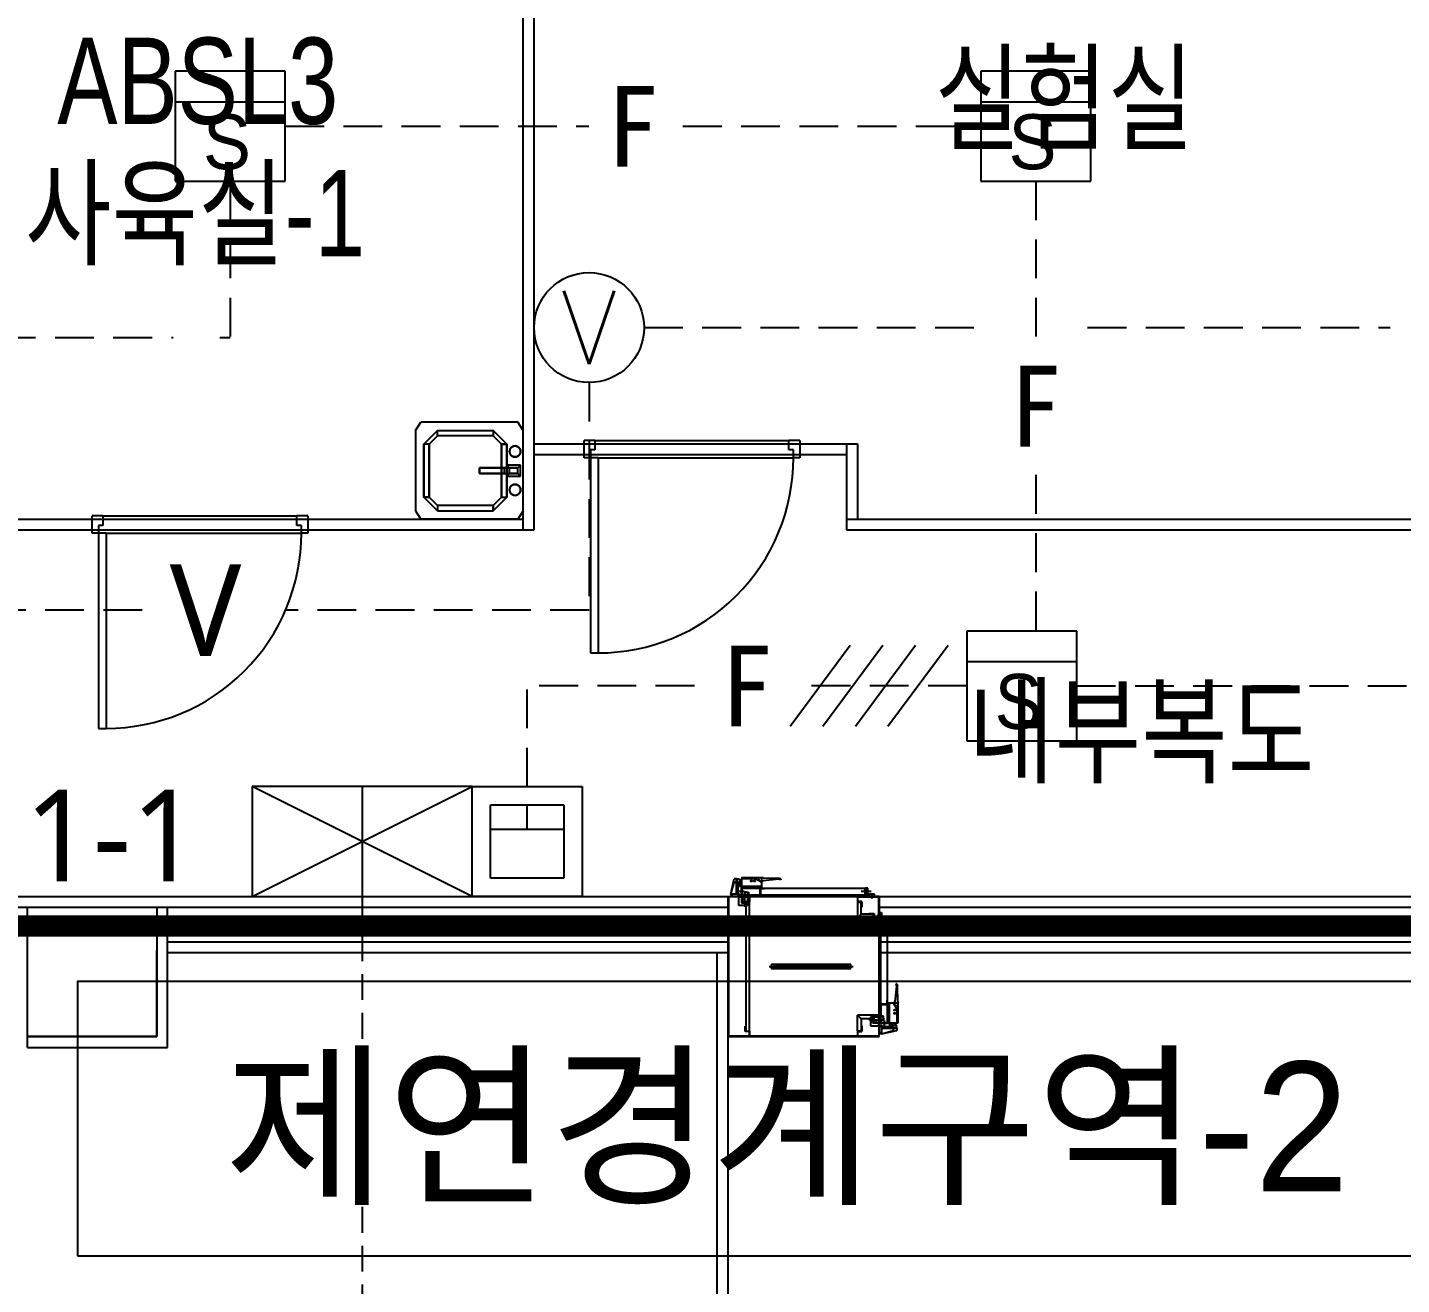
# Model space of a CAD drawing. Header units: millimetres. Extents: x 1710 to 94914, y 1329 to 63037.
# Drawn here: x 29981 to 36355, y 42694 to 48525 of the extents above; entities that cross this region are included whole.
import ezdxf
from ezdxf.enums import TextEntityAlignment as Align

# ---------------------------------------------------------------- set-up
doc = ezdxf.new("R2010")
doc.units = ezdxf.units.MM
doc.header["$LTSCALE"] = 120
doc.linetypes.add('HIDDENX2', pattern=[0.75, 0.5, -0.25])
for name, color, linetype in [('1구역', 41, 'Continuous'), ('2구역', 6, 'Continuous'), ('ARCH', 9, 'Continuous'), ('DET', 2, 'Continuous'), ('DET-S', 2, 'Continuous'), ('duct-si', 7, 'Continuous'), ('exit-l', 3, 'Continuous'), ('fire', 2, 'Continuous'), ('fire-l', 4, 'Continuous'), ('FIRE-NOTE', 7, 'Continuous'), ('STROBE', 1, 'Continuous'), ('크린판넬', 4, 'Continuous')]:
    doc.layers.add(name, color=color, linetype=linetype)
doc.styles.add('GHD', font='')
doc.styles.add('ghs', font='')
doc.styles.get("Standard").update_dxf_attribs({"font": 'SIMPLEX.shx'})
doc.styles.add('SUKWOO', font='malgun.ttf')
doc.styles.add('TT', font='')
doc.styles.add('돋움', font='')
doc.styles.get('GHD').set_extended_font_data('Dotum')
doc.styles.get('ghs').set_extended_font_data('Dotum')
doc.styles.get('TT').set_extended_font_data('Dotum')
doc.styles.get('돋움').set_extended_font_data('DotumChe')

# ---------------------------------------------------------------- blocks, each defined once
blk = doc.blocks.new('A$C0807416F')
at = {"layer": '크린판넬', "color": 9, "linetype": 'Continuous'}
for p, q in [((-24.1, 319.2), (1.4, 357.3)), ((-24.1, -54.6), (-24.1, 319.2)), ((1.4, 357.3), (450.5, 357.3)), ((116, 319.2), (52.3, 255.5)), ((52.3, 255.5), (116, 319.2)), ((374.1, 319.2), (116, 319.2)), ((116, 319.2), (116, 293.7)), ((116, 319.2), (116, 293.7)), ((374.1, 319.2), (116, 319.2)), ((437.8, 255.5), (374.1, 319.2)), ((374.1, 293.7), (374.1, 319.2)), ((374.1, 319.2), (437.8, 255.5)), ((374.1, 293.7), (374.1, 319.2)), ((475.9, 319.2), (450.5, 357.3)), ((475.9, 319.2), (475.9, -54.6)), ((52.3, 255.5), (52.3, 9.1)), ((52.3, 255.5), (77.8, 255.5)), ((52.3, 9.1), (52.3, 255.5)), ((77.8, 255.5), (52.3, 255.5)), ((77.8, 255.5), (116, 293.7)), ((116, 293.7), (77.8, 255.5)), ((77.8, 9.1), (77.8, 255.5)), ((77.8, 255.5), (77.8, 9.1)), ((116, 293.7), (374.1, 293.7)), ((116, 293.7), (374.1, 293.7)), ((374.1, 293.7), (412.3, 255.5)), ((412.3, 255.5), (374.1, 293.7)), ((412.3, 255.5), (412.3, 9.1)), ((412.3, 255.5), (437.8, 255.5)), ((412.3, 9.1), (412.3, 255.5)), ((412.3, 255.5), (437.8, 255.5)), ((437.8, 9.1), (437.8, 255.5)), ((437.8, 255.5), (437.8, 9.1)), ((-10.5, 227.9), (-11.3, 221.4)), ((-11.3, 221.4), (-10.5, 227.9)), ((-10.5, 227.9), (-11.3, 221.4)), ((-11.3, 221.4), (-10.5, 227.9)), ((-11.3, 221.4), (-10.5, 214.8)), ((-10.5, 214.8), (-11.3, 221.4)), ((-11.3, 221.4), (-10.5, 214.8)), ((-10.5, 214.8), (-11.3, 221.4)), ((-7.9, 234.1), (-10.5, 227.9)), ((-10.5, 227.9), (-7.9, 234.1)), ((-7.9, 234.1), (-10.5, 227.9)), ((-10.5, 227.9), (-7.9, 234.1)), ((-10.5, 214.8), (-7.9, 208.6)), ((-7.9, 208.6), (-10.5, 214.8)), ((-10.5, 214.8), (-7.9, 208.6)), ((-7.9, 208.6), (-10.5, 214.8)), ((-3.9, 239.4), (-7.9, 234.1)), ((-7.9, 234.1), (-3.9, 239.4)), ((-3.9, 239.4), (-7.9, 234.1)), ((-7.9, 234.1), (-3.9, 239.4)), ((-7.9, 208.6), (-3.9, 203.4)), ((-3.9, 203.4), (-7.9, 208.6)), ((-7.9, 208.6), (-3.9, 203.4)), ((-3.9, 203.4), (-7.9, 208.6)), ((1.4, 243.4), (-3.9, 239.4)), ((-3.9, 239.4), (1.4, 243.4)), ((1.4, 243.4), (-3.9, 239.4)), ((-3.9, 239.4), (1.4, 243.4)), ((-3.9, 203.4), (1.4, 199.4)), ((1.4, 199.4), (-3.9, 203.4)), ((-3.9, 203.4), (1.4, 199.4)), ((1.4, 199.4), (-3.9, 203.4)), ((7.5, 246), (1.4, 243.4)), ((1.4, 243.4), (7.5, 246)), ((7.5, 246), (1.4, 243.4)), ((1.4, 243.4), (7.5, 246)), ((1.4, 199.4), (7.5, 196.8)), ((7.5, 196.8), (1.4, 199.4)), ((1.4, 199.4), (7.5, 196.8)), ((7.5, 196.8), (1.4, 199.4)), ((14.1, 246.8), (7.5, 246)), ((7.5, 246), (14.1, 246.8)), ((14.1, 246.8), (7.5, 246)), ((7.5, 246), (14.1, 246.8)), ((7.5, 196.8), (14.1, 195.9)), ((14.1, 195.9), (7.5, 196.8)), ((7.5, 196.8), (14.1, 195.9)), ((14.1, 195.9), (7.5, 196.8)), ((20.7, 246), (14.1, 246.8)), ((14.1, 246.8), (20.7, 246)), ((20.7, 246), (14.1, 246.8)), ((14.1, 246.8), (20.7, 246)), ((14.1, 195.9), (20.7, 196.8)), ((20.7, 196.8), (14.1, 195.9)), ((14.1, 195.9), (20.7, 196.8)), ((20.7, 196.8), (14.1, 195.9)), ((26.9, 243.4), (20.7, 246)), ((20.7, 246), (26.9, 243.4)), ((26.9, 243.4), (20.7, 246)), ((20.7, 246), (26.9, 243.4)), ((20.7, 196.8), (26.9, 199.4)), ((26.9, 199.4), (20.7, 196.8)), ((20.7, 196.8), (26.9, 199.4)), ((26.9, 199.4), (20.7, 196.8)), ((32.1, 239.4), (26.9, 243.4)), ((26.9, 243.4), (32.1, 239.4)), ((32.1, 239.4), (26.9, 243.4)), ((26.9, 243.4), (32.1, 239.4)), ((26.9, 199.4), (32.1, 203.4)), ((32.1, 203.4), (26.9, 199.4)), ((26.9, 199.4), (32.1, 203.4)), ((32.1, 203.4), (26.9, 199.4)), ((36.1, 234.1), (32.1, 239.4)), ((32.1, 239.4), (36.1, 234.1)), ((36.1, 234.1), (32.1, 239.4)), ((32.1, 239.4), (36.1, 234.1)), ((32.1, 203.4), (36.1, 208.6)), ((36.1, 208.6), (32.1, 203.4)), ((32.1, 203.4), (36.1, 208.6)), ((36.1, 208.6), (32.1, 203.4)), ((38.7, 227.9), (36.1, 234.1)), ((36.1, 234.1), (38.7, 227.9)), ((38.7, 227.9), (36.1, 234.1)), ((36.1, 234.1), (38.7, 227.9)), ((36.1, 208.6), (38.7, 214.8)), ((38.7, 214.8), (36.1, 208.6)), ((36.1, 208.6), (38.7, 214.8)), ((38.7, 214.8), (36.1, 208.6)), ((39.6, 221.4), (38.7, 227.9)), ((38.7, 227.9), (39.6, 221.4)), ((39.6, 221.4), (38.7, 227.9)), ((38.7, 227.9), (39.6, 221.4)), ((38.7, 214.8), (39.6, 221.4)), ((38.7, 214.8), (39.6, 221.4)), ((39.6, 221.4), (38.7, 214.8)), ((38.7, 214.8), (39.6, 221.4)), ((1.4, 145.1), (-11.3, 157.7)), ((-11.3, 106.8), (-11.3, 157.7)), ((-11.3, 157.7), (52.3, 157.7)), ((1.4, 145.1), (-11.3, 157.7)), ((1.4, 119.5), (1.4, 145.1)), ((1.4, 145.1), (65, 145.1)), ((1.4, 119.5), (1.4, 145.1)), ((1.4, 145.1), (39.6, 145.1)), ((65, 145.1), (1.4, 145.1)), ((39.6, 145.1), (52.3, 157.7)), ((52.3, 157.7), (39.6, 145.1)), ((39.6, 119.5), (39.6, 145.1)), ((39.6, 145.1), (77.8, 145.1)), ((39.6, 119.5), (39.6, 145.1)), ((39.6, 145.1), (77.8, 145.1)), ((52.3, 157.7), (52.3, 106.8)), ((179.5, 145.1), (65, 145.1)), ((65, 145.1), (65, 119.5)), ((65, 145.1), (65, 119.5)), ((77.8, 145.1), (65, 145.1)), ((65, 145.1), (179.5, 145.1)), ((77.8, 145.1), (65, 145.1)), ((179.5, 145.1), (77.8, 145.1)), ((77.8, 119.5), (77.8, 145.1)), ((77.8, 145.1), (77.8, 119.5)), ((179.5, 145.1), (77.8, 145.1)), ((179.5, 119.5), (179.5, 145.1)), ((179.5, 119.5), (179.5, 145.1)), ((179.5, 145.1), (179.5, 119.5)), ((179.5, 119.5), (179.5, 145.1)), ((1.4, 119.5), (-11.3, 106.8)), ((1.4, 119.5), (-11.3, 106.8)), ((52.3, 106.8), (-11.3, 106.8)), ((1.4, 65.2), (-3.9, 61.2)), ((-3.9, 61.2), (1.4, 65.2)), ((1.4, 65.2), (-3.9, 61.2)), ((-3.9, 61.2), (1.4, 65.2)), ((65, 119.5), (1.4, 119.5)), ((1.4, 119.5), (39.6, 119.5)), ((65, 119.5), (1.4, 119.5)), ((7.5, 67.8), (1.4, 65.2)), ((1.4, 65.2), (7.5, 67.8)), ((7.5, 67.8), (1.4, 65.2)), ((1.4, 65.2), (7.5, 67.8)), ((14.1, 68.6), (7.5, 67.8)), ((7.5, 67.8), (14.1, 68.6)), ((14.1, 68.6), (7.5, 67.8)), ((7.5, 67.8), (14.1, 68.6)), ((14.1, 68.6), (20.7, 67.8)), ((20.7, 67.8), (14.1, 68.6)), ((14.1, 68.6), (20.7, 67.8)), ((20.7, 67.8), (14.1, 68.6)), ((26.9, 65.2), (20.7, 67.8)), ((20.7, 67.8), (26.9, 65.2)), ((26.9, 65.2), (20.7, 67.8)), ((20.7, 67.8), (26.9, 65.2)), ((32.1, 61.2), (26.9, 65.2)), ((26.9, 65.2), (32.1, 61.2)), ((32.1, 61.2), (26.9, 65.2)), ((26.9, 65.2), (32.1, 61.2)), ((52.3, 106.8), (39.6, 119.5)), ((39.6, 119.5), (52.3, 106.8)), ((77.8, 119.5), (39.6, 119.5)), ((77.8, 119.5), (39.6, 119.5)), ((65, 119.5), (179.5, 119.5)), ((65, 119.5), (77.8, 119.5)), ((77.8, 119.5), (65, 119.5)), ((65, 119.5), (179.5, 119.5)), ((77.8, 119.5), (179.5, 119.5)), ((179.5, 119.5), (77.8, 119.5)), ((-10.5, 49.8), (-11.3, 43.2)), ((-11.3, 43.2), (-10.5, 49.8)), ((-10.5, 49.8), (-11.3, 43.2)), ((-11.3, 43.2), (-10.5, 49.8)), ((-11.3, 43.2), (-10.5, 36.6)), ((-10.5, 36.6), (-11.3, 43.2)), ((-11.3, 43.2), (-10.5, 36.6)), ((-10.5, 36.6), (-11.3, 43.2)), ((-7.9, 56), (-10.5, 49.8)), ((-10.5, 49.8), (-7.9, 56)), ((-7.9, 56), (-10.5, 49.8)), ((-10.5, 49.8), (-7.9, 56)), ((-10.5, 36.6), (-7.9, 30.4)), ((-7.9, 30.4), (-10.5, 36.6)), ((-10.5, 36.6), (-7.9, 30.4)), ((-7.9, 30.4), (-10.5, 36.6)), ((-3.9, 61.2), (-7.9, 56)), ((-7.9, 56), (-3.9, 61.2)), ((-3.9, 61.2), (-7.9, 56)), ((-7.9, 56), (-3.9, 61.2)), ((-7.9, 30.4), (-3.9, 25.2)), ((-3.9, 25.2), (-7.9, 30.4)), ((-7.9, 30.4), (-3.9, 25.2)), ((-3.9, 25.2), (-7.9, 30.4)), ((-3.9, 25.2), (1.4, 21.2)), ((1.4, 21.2), (-3.9, 25.2)), ((-3.9, 25.2), (1.4, 21.2)), ((1.4, 21.2), (-3.9, 25.2)), ((1.4, 21.2), (7.5, 18.6)), ((7.5, 18.6), (1.4, 21.2)), ((1.4, 21.2), (7.5, 18.6)), ((7.5, 18.6), (1.4, 21.2)), ((7.5, 18.6), (14.1, 17.8)), ((14.1, 17.8), (7.5, 18.6)), ((7.5, 18.6), (14.1, 17.8)), ((14.1, 17.8), (7.5, 18.6)), ((14.1, 17.8), (20.7, 18.6)), ((20.7, 18.6), (14.1, 17.8)), ((14.1, 17.8), (20.7, 18.6)), ((20.7, 18.6), (14.1, 17.8)), ((20.7, 18.6), (26.9, 21.2)), ((26.9, 21.2), (20.7, 18.6)), ((20.7, 18.6), (26.9, 21.2)), ((26.9, 21.2), (20.7, 18.6)), ((26.9, 21.2), (32.1, 25.2)), ((32.1, 25.2), (26.9, 21.2)), ((26.9, 21.2), (32.1, 25.2)), ((32.1, 25.2), (26.9, 21.2)), ((36.1, 56), (32.1, 61.2)), ((32.1, 61.2), (36.1, 56)), ((36.1, 56), (32.1, 61.2)), ((32.1, 61.2), (36.1, 56)), ((32.1, 25.2), (36.1, 30.4)), ((36.1, 30.4), (32.1, 25.2)), ((32.1, 25.2), (36.1, 30.4)), ((36.1, 30.4), (32.1, 25.2)), ((38.7, 49.8), (36.1, 56)), ((36.1, 56), (38.7, 49.8)), ((38.7, 49.8), (36.1, 56)), ((36.1, 56), (38.7, 49.8)), ((36.1, 30.4), (38.7, 36.6)), ((38.7, 36.6), (36.1, 30.4)), ((36.1, 30.4), (38.7, 36.6)), ((38.7, 36.6), (36.1, 30.4)), ((39.6, 43.2), (38.7, 49.8)), ((38.7, 49.8), (39.6, 43.2)), ((39.6, 43.2), (38.7, 49.8)), ((38.7, 49.8), (39.6, 43.2)), ((38.7, 36.6), (39.6, 43.2)), ((39.6, 43.2), (38.7, 36.6)), ((38.7, 36.6), (39.6, 43.2)), ((39.6, 43.2), (38.7, 36.6)), ((52.3, 9.1), (116, -54.6)), ((77.8, 9.1), (52.3, 9.1)), ((116, -54.6), (52.3, 9.1)), ((77.8, 9.1), (52.3, 9.1)), ((116, -29.1), (77.8, 9.1)), ((77.8, 9.1), (116, -29.1)), ((374.1, -54.6), (437.8, 9.1)), ((374.1, -29.1), (412.3, 9.1)), ((374.1, -54.6), (437.8, 9.1)), ((412.3, 9.1), (374.1, -29.1)), ((437.8, 9.1), (412.3, 9.1)), ((412.3, 9.1), (437.8, 9.1)), ((-24.1, -54.6), (1.4, -92.7)), ((116, -29.1), (374.1, -29.1)), ((116, -29.1), (374.1, -29.1)), ((116, -54.6), (116, -29.1)), ((116, -29.1), (116, -54.6)), ((374.1, -54.6), (116, -54.6)), ((374.1, -54.6), (116, -54.6)), ((374.1, -29.1), (374.1, -54.6)), ((374.1, -29.1), (374.1, -54.6)), ((475.9, -54.6), (450.5, -92.7)), ((1.4, -92.7), (450.5, -92.7))]:
    blk.add_line(p, q, dxfattribs=at)
blk = doc.blocks.new('e-22')
at = {"layer": 'fire', "lineweight": -3}
for p, q in [((4, 4), (-4, 4)), ((-4, 4), (-4, 0)), ((-4, 0), (4, 4)), ((4, 0), (-4, 4)), ((0, 4), (0, 0)), ((4, 0), (4, 4)), ((-4, 0), (4, 0))]:
    blk.add_line(p, q, dxfattribs=at)
blk = doc.blocks.new('e-31')
at = {"layer": 'fire'}
for p, q in [((-1.5, 0), (-1.5, 3)), ((-1.5, 3), (1.5, 3)), ((1.5, 3), (1.5, 0)), ((-1, 0.5), (-1, 2.5)), ((-1, 2.5), (1, 2.5)), ((0, 1.833), (0, 2.5)), ((1, 2.5), (1, 0.5)), ((-1, 1.833), (1, 1.833)), ((1, 0.5), (-1, 0.5)), ((1.5, 0), (-1.5, 0))]:
    blk.add_line(p, q, dxfattribs=at)
blk = doc.blocks.new('e-01')
at = {"layer": 'DET'}
for p, q in [((1.5, 1.5), (-1.5, 1.5)), ((-1.5, 1.5), (-1.5, -1.5)), ((1.5, -1.5), (1.5, 1.5)), ((1.5, 0.66), (-1.5, 0.66))]:
    blk.add_line(p, q, dxfattribs=at)
at = {"layer": 'DET-S'}
blk.add_line((-1.5, -1.5), (1.5, -1.5), dxfattribs=at)
at = {"layer": 'DET', "color": 1, "style": 'ghs'}
blk.add_text('S', height=1.5, dxfattribs=at).set_placement((-0.745, -1.172))
blk = doc.blocks.new('01')
at = {"layer": 'fire'}
for p, q in [((-0.079, 1.25), (-1.937, -1.25)), ((0.929, 1.25), (-0.929, -1.25)), ((1.937, 1.25), (0.079, -1.25)), ((2.944, 1.25), (1.087, -1.25))]:
    blk.add_line(p, q, dxfattribs=at)
blk = doc.blocks.new('e-07')
at = {"layer": 'fire'}
blk.add_circle((0, 1.5), 1.5, dxfattribs=at)
at = {"layer": 'STROBE'}
blk.add_line((0, 3), (0, 2.99), dxfattribs=at)
at = {"layer": 'fire', "color": 1}
blk.add_text('V', height=2, dxfattribs=at).set_placement((0, 1.5), align=Align.MIDDLE)

msp = doc.modelspace()

# ---------------------------------------------------------------- linework, layer by layer
at = {"layer": '1구역', "linetype": 'Continuous', "const_width": 100, "elevation": 0}
msp.add_lwpolyline([(23571.3, 51924.1), (23571.3, 46196.6), (23571.3, 44357), (40531.3, 44357), (40531.3, 42084.2), (44142.7, 42084.2), (44142.7, 52274.1), (23571.3, 52274.1)], close=True, dxfattribs=at)
at = {"layer": '2구역', "linetype": 'Continuous', "const_width": 100, "elevation": 0}
msp.add_lwpolyline([(25778.8, 44357), (25778.8, 35920.8), (37056.3, 35920.8), (37056.3, 44357)], close=True, dxfattribs=at)
at = {"layer": 'ARCH', "color": 9}
for p, q in [((32281.3, 46194.2, 0), (32281.3, 49794.2, 0)), ((32331.3, 46194.2, 0), (32331.3, 49794.2, 0)), ((32331.3, 46594.2, 0), (33831.3, 46594.2, 0)), ((32563.7, 46529.2, 0), (32563.7, 46609.2, 0)), ((32613.6, 46609.2, 0), (32563.7, 46609.2, 0)), ((32563.7, 46544.2, 0), (32563.7, 46594.2, 0)), ((32563.7, 46544.2, 0), (32563.7, 46594.2, 0)), ((32613.6, 46609.2, 0), (32613.6, 46565.1, 0)), ((32613.6, 46609.2, 0), (33513.9, 46609.2, 0)), ((33513.9, 46565.1, 0), (33513.9, 46609.2, 0)), ((33563.7, 46609.2, 0), (33513.9, 46609.2, 0)), ((33563.7, 46609.2, 0), (33563.7, 46529.2, 0)), ((33563.7, 46594.2, 0), (33563.7, 46544.2, 0)), ((33781.3, 46594.2, 0), (33781.3, 46194.2, 0)), ((33831.3, 46594.2, 0), (33831.3, 46244.2, 0)), ((32331.3, 46544.2, 0), (33781.3, 46544.2, 0)), ((32593.1, 46565.1, 0), (32593.1, 46529.2, 0)), ((32613.6, 46565.1, 0), (32593.1, 46565.1, 0)), ((33534.4, 46565.1, 0), (33513.9, 46565.1, 0)), ((33534.4, 46565.1, 0), (33513.9, 46565.1, 0)), ((33534.4, 46529.2, 0), (33534.4, 46565.1, 0)), ((32593.1, 46529.2, 0), (32563.7, 46529.2, 0)), ((32593.1, 46529.2, 0), (32593.1, 45624, 0)), ((32628.3, 46529.2, 0), (32593.1, 46529.2, 0)), ((32628.3, 46529.2, 0), (32628.3, 45624, 0)), ((32628.3, 46529.2, 0), (33534.4, 46529.2, 0)), ((33563.7, 46529.2, 0), (33534.4, 46529.2, 0)), ((23831.3, 46244.2, 0), (32281.3, 46244.2, 0)), ((30281.3, 46179.2, 0), (30281.3, 46259.2, 0)), ((30331.2, 46259.2, 0), (30281.3, 46259.2, 0)), ((30281.3, 46194.2, 0), (30281.3, 46244.2, 0)), ((30281.3, 46194.2, 0), (30281.3, 46244.2, 0)), ((30310.7, 46215.1, 0), (30310.7, 46179.2, 0)), ((30331.2, 46215.1, 0), (30310.7, 46215.1, 0)), ((30331.2, 46259.2, 0), (30331.2, 46215.1, 0)), ((30331.2, 46259.2, 0), (31231.5, 46259.2, 0)), ((31231.5, 46215.1, 0), (31231.5, 46259.2, 0)), ((31281.3, 46259.2, 0), (31231.5, 46259.2, 0)), ((31252, 46215.1, 0), (31231.5, 46215.1, 0)), ((31252, 46215.1, 0), (31231.5, 46215.1, 0)), ((31252, 46179.2, 0), (31252, 46215.1, 0)), ((31281.3, 46259.2, 0), (31281.3, 46179.2, 0)), ((31281.3, 46244.2, 0), (31281.3, 46194.2, 0)), ((33781.3, 46244.2, 0), (40081.3, 46244.2, 0)), ((23831.3, 46194.2, 0), (32331.3, 46194.2, 0)), ((30310.7, 46179.2, 0), (30281.3, 46179.2, 0)), ((30310.7, 46179.2, 0), (30310.7, 45274, 0)), ((30346, 46179.2, 0), (30310.7, 46179.2, 0)), ((30346, 46179.2, 0), (30346, 45274, 0)), ((30346, 46179.2, 0), (31252, 46179.2, 0)), ((31281.3, 46179.2, 0), (31252, 46179.2, 0)), ((33781.3, 46194.2, 0), (40131.3, 46194.2, 0)), ((32593.1, 45624, 0), (32628.3, 45624, 0)), ((30310.7, 45274, 0), (30346, 45274, 0)), ((33244.3, 44504.2, 0), (33260.3, 44576.2, 0)), ((33244.3, 44504.2, 0), (33260.3, 44559.2, 0)), ((33270.3, 44576.2, 0), (33260.3, 44576.2, 0)), ((33270.3, 44559.2, 0), (33260.3, 44559.2, 0)), ((33270.3, 44504.2, 0), (33270.3, 44576.2, 0)), ((33270.3, 44575.2, 0), (33278.3, 44575.2, 0)), ((33270.3, 44504.2, 0), (33270.3, 44559.2, 0)), ((33270.3, 44558.2, 0), (33278.3, 44558.2, 0)), ((33272.3, 44575.2, 0), (33272.3, 44560.2, 0)), ((33272.3, 44558.2, 0), (33272.3, 44543.2, 0)), ((33275.3, 44560.2, 0), (33283.3, 44560.2, 0)), ((33276.3, 44560.2, 0), (33276.3, 44504.2, 0)), ((33278.3, 44575.2, 0), (33286.1, 44571.3, 0)), ((33278.3, 44560.2, 0), (33286.1, 44564.1, 0)), ((33278.3, 44558.2, 0), (33286.1, 44554.3, 0)), ((33278.3, 44556.9, 0), (33294.3, 44556.9, 0)), ((33294.3, 44580.9, 0), (33294.3, 44532.9, 0)), ((33388.3, 44580.9, 0), (33294.3, 44580.9, 0)), ((33393.3, 44580.9, 0), (33294.3, 44580.9, 0)), ((33294.3, 44575.6, 0), (33299.3, 44577.9, 0)), ((33299.3, 44577.9, 0), (33356.3, 44577.9, 0)), ((33356.3, 44577.9, 0), (33388.3, 44560.9, 0)), ((33388.3, 44532.9, 0), (33388.3, 44580.9, 0)), ((33393.3, 44565.9, 0), (33388.3, 44560.9, 0)), ((33393.3, 44580.9, 0), (33465.3, 44578.9, 0)), ((33465.3, 44574.9, 0), (33393.3, 44565.9, 0)), ((33475.3, 44573.9, 0), (33465.3, 44578.9, 0)), ((33475.3, 44570.9, 0), (33465.3, 44574.9, 0)), ((33475.3, 44573.9, 0), (33475.3, 44570.9, 0)), ((25841.3, 44494.2, 0), (40981.3, 44494.2, 0)), ((33231.3, 43844.2, 0), (33231.3, 44494.2, 0)), ((33231.3, 44494.2, 0), (33331.3, 44494.2, 0)), ((33330.1, 44493, 0), (33232.5, 44493, 0)), ((33232.5, 44493, 0), (33232.5, 43845.4, 0)), ((33244.3, 44504.2, 0), (33244.3, 44494.2, 0)), ((33279.3, 44504.2, 0), (33244.3, 44504.2, 0)), ((33244.3, 44494.2, 0), (33279.3, 44494.2, 0)), ((33249.3, 44504.2, 0), (33249.3, 44494.2, 0)), ((33284.3, 44504.2, 0), (33249.3, 44504.2, 0)), ((33249.3, 44504.2, 0), (33275.3, 44504.2, 0)), ((33249.3, 44504.2, 0), (33275.3, 44504.2, 0)), ((33249.3, 44494.2, 0), (33284.3, 44494.2, 0)), ((33270.3, 44543.2, 0), (33278.3, 44543.2, 0)), ((33275.6, 44519.2, 0), (33305.8, 44519.2, 0)), ((33276.3, 44543.2, 0), (33276.3, 44504.2, 0)), ((33278.3, 44543.2, 0), (33286.1, 44547.1, 0)), ((33279.3, 44494.2, 0), (33279.3, 44504.2, 0)), ((33281.8, 44453, 0), (33281.8, 44493, 0)), ((33281.8, 44493, 0), (33321.8, 44493, 0)), ((33284.3, 44494.2, 0), (33284.3, 44504.2, 0)), ((33291.4, 44538.9, 0), (33294.3, 44538.9, 0)), ((33294.3, 44541.9, 0), (33388.3, 44541.9, 0)), ((33294.3, 44532.9, 0), (33388.3, 44532.9, 0)), ((33294.3, 44500.9, 0), (33294.3, 44532.9, 0)), ((33294.3, 44532.9, 0), (33868.3, 44532.9, 0)), ((33309.3, 44500.9, 0), (33294.3, 44500.9, 0)), ((33294.3, 44500.9, 0), (33294.3, 44463.9, 0)), ((33295.5, 44531.7, 0), (33295.5, 44502.1, 0)), ((33867.1, 44531.7, 0), (33295.5, 44531.7, 0)), ((33295.5, 44502.1, 0), (33867.1, 44502.1, 0)), ((33296.3, 44508.1, 0), (33296.3, 44496.2, 0)), ((33308.1, 44514.6, 0), (33308.1, 44500.9, 0)), ((33308.1, 44514.6, 0), (33316.1, 44514.6, 0)), ((33309.3, 44513.4, 0), (33325.5, 44513.4, 0)), ((33309.3, 44512.2, 0), (33309.3, 44513.4, 0)), ((33316.1, 44513.4, 0), (33309.3, 44513.4, 0)), ((33309.3, 44513.4, 0), (33309.3, 44500.9, 0)), ((33324.3, 44512.2, 0), (33309.3, 44512.2, 0)), ((33309.3, 44463.9, 0), (33309.3, 44500.9, 0)), ((33316.1, 44514.6, 0), (33316.1, 44513.4, 0)), ((33321.8, 44493, 0), (33321.8, 44453, 0)), ((33324.3, 44500.9, 0), (33324.3, 44512.2, 0)), ((33381.3, 44500.9, 0), (33324.3, 44500.9, 0)), ((33325.5, 44513.4, 0), (33325.5, 44502.1, 0)), ((33325.5, 44502.1, 0), (33380.1, 44502.1, 0)), ((33330.1, 44470.4, 0), (33330.1, 44493, 0)), ((33331.3, 44494.2, 0), (33331.3, 44469.2, 0)), ((33380.1, 44531.7, 0), (33400.1, 44531.7, 0)), ((33380.1, 44502.1, 0), (33380.1, 44531.7, 0)), ((33381.3, 44530.5, 0), (33381.3, 44500.9, 0)), ((33400.1, 44530.5, 0), (33381.3, 44530.5, 0)), ((33400.1, 44531.7, 0), (33400.1, 44530.5, 0)), ((33831.3, 44494.2, 0), (33831.3, 44469.2, 0)), ((33932.5, 44494.2, 0), (33831.3, 44494.2, 0)), ((33832.5, 44493, 0), (33931.3, 44493, 0)), ((33832.5, 44470.4, 0), (33832.5, 44493, 0)), ((33848.3, 44519.2, 0), (33894.8, 44519.2, 0)), ((33866.6, 44519.2, 0), (33873.3, 44519.2, 0)), ((33867.1, 44502.1, 0), (33867.1, 44531.7, 0)), ((33868.3, 44532.9, 0), (33868.3, 44500.9, 0)), ((33868.3, 44532.2, 0), (33868.3, 44506.2, 0)), ((33879.3, 44532.2, 0), (33868.3, 44532.2, 0)), ((33868.3, 44532.2, 0), (33868.3, 44506.2, 0)), ((33879.3, 44532.2, 0), (33868.3, 44532.2, 0)), ((33868.3, 44506.2, 0), (33879.3, 44506.2, 0)), ((33869.3, 44494.2, 0), (33869.3, 44506.2, 0)), ((33869.3, 44494.2, 0), (33878.3, 44494.2, 0)), ((33878.3, 44494.2, 0), (33878.3, 44506.2, 0)), ((33884.8, 44504.2, 0), (33878.3, 44504.2, 0)), ((33885.3, 44495.2, 0), (33878.3, 44495.2, 0)), ((33879.3, 44506.2, 0), (33879.3, 44532.2, 0)), ((33885.3, 44505.2, 0), (33885.3, 44494.2, 0)), ((33910.8, 44505.2, 0), (33885.3, 44505.2, 0)), ((33885.3, 44494.2, 0), (33910.8, 44494.2, 0)), ((33885.3, 44494.2, 0), (33910.8, 44494.2, 0)), ((33898.3, 44510.1, 0), (33898.3, 44485.4, 0)), ((33910.8, 44494.2, 0), (33910.8, 44505.2, 0)), ((33910.8, 44494.2, 0), (33910.8, 44505.2, 0)), ((33931.3, 44493, 0), (33931.3, 43845.4, 0)), ((33931.3, 44371.4, 0), (33931.3, 44493, 0)), ((33932.5, 43844.2, 0), (33932.5, 44494.2, 0)), ((33932.5, 44494.2, 0), (33932.5, 44370.2, 0)), ((25891.3, 44444.2, 0), (33231.3, 44444.2, 0)), ((29981.3, 44444.2, 0), (30581.3, 44444.2, 0)), ((29981.3, 43844.2, 0), (29981.3, 44444.2, 0)), ((29981.3, 44444.2, 0), (30581.3, 44444.2, 0)), ((29981.3, 43844.2, 0), (29981.3, 44444.2, 0)), ((30581.3, 44444.2, 0), (30581.3, 43844.2, 0)), ((30581.3, 44444.2, 0), (30581.3, 43844.2, 0)), ((30631.3, 43794.2, 0), (30631.3, 44444.2, 0)), ((33321.8, 44453, 0), (33281.8, 44453, 0)), ((33294.3, 44463.9, 0), (33309.3, 44463.9, 0)), ((33297.3, 44471.5, 0), (33297.3, 44477.5, 0)), ((33305.2, 44450.4, 0), (33320.6, 44450.4, 0)), ((33306.3, 44477.5, 0), (33306.3, 44471.5, 0)), ((33310.1, 44445.4, 0), (33310.1, 44470.4, 0)), ((33310.1, 44470.4, 0), (33330.1, 44470.4, 0)), ((33311.3, 44445.4, 0), (33310.1, 44445.4, 0)), ((33331.3, 44469.2, 0), (33311.3, 44469.2, 0)), ((33311.3, 44469.2, 0), (33311.3, 44445.4, 0)), ((33313.3, 44469.2, 0), (33313.3, 43869.2, 0)), ((33331.3, 44469.2, 0), (33313.3, 44469.2, 0)), ((33331.3, 43869.2, 0), (33331.3, 44469.2, 0)), ((33831.3, 44469.2, 0), (33849.3, 44469.2, 0)), ((33831.3, 44469.2, 0), (33851.3, 44469.2, 0)), ((33831.3, 44468.2, 0), (33831.3, 44394.2, 0)), ((33831.3, 44468.2, 0), (33849.3, 44468.2, 0)), ((33852.5, 44470.4, 0), (33832.5, 44470.4, 0)), ((33849.3, 44412.2, 0), (33849.3, 44468.2, 0)), ((33851.3, 44469.2, 0), (33851.3, 44444.2, 0)), ((33851.3, 44444.2, 0), (33852.5, 44444.2, 0)), ((33852.5, 44444.2, 0), (33852.5, 44470.4, 0)), ((33932.5, 44481.2, 0), (33932.5, 44392.2, 0)), ((33932.5, 44481.2, 0), (33932.5, 44392.2, 0)), ((33932.5, 44481.2, 0), (33932.5, 44392.2, 0)), ((33932.5, 44444.2, 0), (40981.3, 44444.2, 0)), ((33831.3, 44394.2, 0), (33849.3, 44412.2, 0)), ((33906.5, 44394.2, 0), (33831.3, 44394.2, 0)), ((33906.5, 44412.2, 0), (33849.3, 44412.2, 0)), ((33883.7, 44415.4, 0), (33908.7, 44415.4, 0)), ((33883.7, 44414.2, 0), (33883.7, 44415.4, 0)), ((33907.5, 44414.2, 0), (33883.7, 44414.2, 0)), ((33906.5, 44394.2, 0), (33906.5, 44412.2, 0)), ((33907.5, 44394.2, 0), (33907.5, 44414.2, 0)), ((33932.5, 44394.2, 0), (33907.5, 44394.2, 0)), ((33908.7, 44415.4, 0), (33908.7, 44395.4, 0)), ((33908.7, 44395.4, 0), (33931.3, 44395.4, 0)), ((33948.4, 44407.2, 0), (33923.7, 44407.2, 0)), ((33931.3, 44370.2, 0), (33931.3, 44349.7, 0)), ((33932.5, 44422.2, 0), (33932.5, 44387.2, 0)), ((33932.5, 44422.2, 0), (33932.5, 44387.2, 0)), ((33932.5, 44422.2, 0), (33932.5, 44387.2, 0)), ((33932.5, 44394.2, 0), (33932.5, 44419.7, 0)), ((33932.5, 44419.7, 0), (33943.5, 44419.7, 0)), ((33932.5, 44394.2, 0), (33932.5, 44419.7, 0)), ((33932.5, 44419.7, 0), (33943.5, 44419.7, 0)), ((33943.5, 44394.2, 0), (33932.5, 44394.2, 0)), ((33932.5, 44387.2, 0), (33944.5, 44387.2, 0)), ((33932.5, 44378.2, 0), (33932.5, 44387.2, 0)), ((33932.5, 44378.2, 0), (33944.5, 44378.2, 0)), ((33933.5, 44394.2, 0), (33933.5, 44387.2, 0)), ((33971.2, 44377.2, 0), (33939.2, 44377.2, 0)), ((33940.4, 43908.4, 0), (33940.4, 44376, 0)), ((33940.4, 44376, 0), (33970, 44376, 0)), ((33942.5, 44393.6, 0), (33942.5, 44387.2, 0)), ((33943.5, 44419.7, 0), (33943.5, 44394.2, 0)), ((33944.5, 44377.2, 0), (33944.5, 44388.2, 0)), ((33944.5, 44388.2, 0), (33970.5, 44388.2, 0)), ((33970.5, 44377.2, 0), (33944.5, 44377.2, 0)), ((33970.5, 44377.2, 0), (33944.5, 44377.2, 0)), ((33957.5, 44357.2, 0), (33957.5, 44403.6, 0)), ((33957.5, 44375.4, 0), (33957.5, 44382.2, 0)), ((33970, 44376, 0), (33970, 43908.4, 0)), ((33970.5, 44388.2, 0), (33970.5, 44377.2, 0)), ((33970.5, 44388.2, 0), (33970.5, 44377.2, 0)), ((33971.2, 43907.2, 0), (33971.2, 44377.2, 0)), ((29981.3, 43794.2, 0), (29981.3, 44244.2, 0)), ((30581.3, 43844.2, 0), (30581.3, 44244.2, 0)), ((30631.3, 44284.2, 0), (33231.3, 44284.2, 0)), ((33231.3, 37994.2, 0), (33231.3, 44294.2, 0)), ((33932.5, 44284.2, 0), (39831.3, 44284.2, 0)), ((30631.3, 44234.2, 0), (33231.3, 44234.2, 0)), ((33181.3, 37994.2, 0), (33181.3, 44234.2, 0)), ((33431.8, 44178.5, 0), (33431.8, 44160, 0)), ((33801.5, 44178.5, 0), (33431.8, 44178.5, 0)), ((33444.7, 44178.5, 0), (33444.7, 44160, 0)), ((33448, 44175.2, 0), (33448, 44163.2, 0)), ((33785.4, 44175.2, 0), (33448, 44175.2, 0)), ((33785.4, 44163.2, 0), (33785.4, 44175.2, 0)), ((33788.6, 44160, 0), (33788.6, 44178.5, 0)), ((33801.5, 44160, 0), (33801.5, 44178.5, 0)), ((33932.5, 44234.2, 0), (39831.3, 44234.2, 0)), ((33421.3, 44169.2, 0), (33812.1, 44169.2, 0)), ((33431.8, 44160, 0), (33801.5, 44160, 0)), ((33448, 44163.2, 0), (33785.4, 44163.2, 0)), ((34013.2, 44078.2, 0), (34004.2, 44006.2, 0)), ((34009.2, 44088.2, 0), (34013.2, 44078.2, 0)), ((34012.2, 44088.2, 0), (34009.2, 44088.2, 0)), ((34012.2, 44088.2, 0), (34017.2, 44078.2, 0)), ((34019.2, 44006.2, 0), (34017.2, 44078.2, 0)), ((33968.8, 43994.2, 0), (33939.2, 43994.2, 0)), ((33939.2, 43994.2, 0), (33939.2, 43937.2, 0)), ((33940.4, 43938.4, 0), (33940.4, 43993, 0)), ((33940.4, 43993, 0), (33970, 43993, 0)), ((33970, 44013, 0), (33968.8, 44013, 0)), ((33968.8, 44013, 0), (33968.8, 43994.2, 0)), ((33970, 43993, 0), (33970, 44013, 0)), ((33971.2, 43907.2, 0), (33971.2, 44001.2, 0)), ((33971.2, 44001.2, 0), (34019.2, 44001.2, 0)), ((33980.2, 43907.2, 0), (33980.2, 44001.2, 0)), ((34004.2, 44006.2, 0), (33999.2, 44001.2, 0)), ((34016.2, 43969.2, 0), (33999.2, 44001.2, 0)), ((34019.2, 44006.2, 0), (34019.2, 43907.2, 0)), ((34019.2, 44001.2, 0), (34019.2, 43907.2, 0)), ((33831.3, 43870.2, 0), (33831.3, 43944.2, 0)), ((33906.5, 43944.2, 0), (33831.3, 43944.2, 0)), ((33831.3, 43944.2, 0), (33849.3, 43926.2, 0)), ((33831.3, 43944.2, 0), (33849.3, 43926.2, 0)), ((33906.5, 43944.2, 0), (33831.3, 43944.2, 0)), ((33831.3, 43870.2, 0), (33831.3, 43944.2, 0)), ((33849.3, 43926.2, 0), (33849.3, 43870.2, 0)), ((33906.5, 43926.2, 0), (33849.3, 43926.2, 0)), ((33907.5, 43924.2, 0), (33883.7, 43924.2, 0)), ((33883.7, 43924.2, 0), (33883.7, 43923, 0)), ((33883.7, 43923, 0), (33908.7, 43923, 0)), ((33931.3, 43934.7, 0), (33891.3, 43934.7, 0)), ((33891.3, 43934.7, 0), (33891.3, 43894.7, 0)), ((33902.2, 43907.2, 0), (33902.2, 43922.2, 0)), ((33902.2, 43922.2, 0), (33939.2, 43922.2, 0)), ((33906.5, 43944.2, 0), (33906.5, 43926.2, 0)), ((33932.5, 43944.2, 0), (33907.5, 43944.2, 0)), ((33907.5, 43944.2, 0), (33907.5, 43924.2, 0)), ((33908.7, 43923, 0), (33908.7, 43943, 0)), ((33908.7, 43943, 0), (33931.3, 43943, 0)), ((33915.8, 43919.2, 0), (33909.8, 43919.2, 0)), ((33931.3, 43943, 0), (33931.3, 43845.4, 0)), ((33931.3, 43894.7, 0), (33931.3, 43934.7, 0)), ((33931.3, 43894.7, 0), (33931.3, 43934.7, 0)), ((33932.5, 43844.2, 0), (33932.5, 43944.2, 0)), ((33939.2, 43937.2, 0), (33950.5, 43937.2, 0)), ((33939.2, 43922.2, 0), (33939.2, 43907.2, 0)), ((33951.7, 43922.2, 0), (33939.2, 43922.2, 0)), ((33952.9, 43921, 0), (33939.2, 43921, 0)), ((33951.7, 43938.4, 0), (33940.4, 43938.4, 0)), ((33950.5, 43937.2, 0), (33950.5, 43922.2, 0)), ((33950.5, 43922.2, 0), (33951.7, 43922.2, 0)), ((33951.7, 43922.2, 0), (33951.7, 43938.4, 0)), ((33952.9, 43929, 0), (33951.7, 43929, 0)), ((33951.7, 43929, 0), (33951.7, 43922.2, 0)), ((33952.9, 43921, 0), (33952.9, 43929, 0)), ((33957.5, 43888.5, 0), (33957.5, 43918.7, 0)), ((34016.2, 43912.2, 0), (34016.2, 43969.2, 0)), ((33307, 43888, 0), (33317.5, 43888, 0)), ((33310.1, 43868, 0), (33310.1, 43893, 0)), ((33311.3, 43893, 0), (33310.1, 43893, 0)), ((33330.1, 43868, 0), (33310.1, 43868, 0)), ((33311.3, 43893, 0), (33311.3, 43869.2, 0)), ((33311.3, 43869.2, 0), (33331.3, 43869.2, 0)), ((33313.3, 43869.2, 0), (33331.3, 43869.2, 0)), ((33330.1, 43845.4, 0), (33330.1, 43868, 0)), ((33331.3, 43844.3, 0), (33331.3, 43869.2, 0)), ((33331.3, 43869.2, 0), (33331.3, 43844.2, 0)), ((33831.3, 43870.2, 0), (33849.3, 43870.2, 0)), ((33849.3, 43869.2, 0), (33831.3, 43869.2, 0)), ((33831.3, 43869.2, 0), (33831.3, 43845.4, 0)), ((33851.3, 43869.2, 0), (33831.3, 43869.2, 0)), ((33832.5, 43868, 0), (33852.5, 43868, 0)), ((33832.5, 43845.4, 0), (33832.5, 43868, 0)), ((33851.3, 43894.2, 0), (33851.3, 43869.2, 0)), ((33852.5, 43894.2, 0), (33851.3, 43894.2, 0)), ((33852.5, 43868, 0), (33852.5, 43894.2, 0)), ((33891.3, 43894.7, 0), (33931.3, 43894.7, 0)), ((33939.2, 43907.2, 0), (33902.2, 43907.2, 0)), ((33909.8, 43910.2, 0), (33915.8, 43910.2, 0)), ((33932.5, 43897.2, 0), (33942.5, 43897.2, 0)), ((33932.5, 43892.2, 0), (33942.5, 43892.2, 0)), ((33942.5, 43862.2, 0), (33932.5, 43862.2, 0)), ((33942.5, 43857.2, 0), (33932.5, 43857.2, 0)), ((33946.4, 43909.2, 0), (33934.6, 43909.2, 0)), ((33939.2, 43907.2, 0), (33971.2, 43907.2, 0)), ((33970, 43908.4, 0), (33940.4, 43908.4, 0)), ((33942.5, 43897.2, 0), (33942.5, 43862.2, 0)), ((33942.5, 43892.2, 0), (33942.5, 43857.2, 0)), ((33998.5, 43889.2, 0), (33942.5, 43889.2, 0)), ((33981.5, 43889.2, 0), (33942.5, 43889.2, 0)), ((33942.5, 43862.2, 0), (33942.5, 43888.2, 0)), ((33942.5, 43862.2, 0), (33942.5, 43888.2, 0)), ((33942.5, 43883.2, 0), (34014.5, 43883.2, 0)), ((33942.5, 43883.2, 0), (33997.5, 43883.2, 0)), ((33942.5, 43857.2, 0), (34014.5, 43873.2, 0)), ((33942.5, 43857.2, 0), (33997.5, 43873.2, 0)), ((34019.2, 43907.2, 0), (33971.2, 43907.2, 0)), ((33977.2, 43904.3, 0), (33977.2, 43907.2, 0)), ((33981.5, 43891.2, 0), (33985.5, 43899, 0)), ((33981.5, 43883.2, 0), (33981.5, 43891.2, 0)), ((33996.5, 43885.2, 0), (33981.5, 43885.2, 0)), ((33996.5, 43891.2, 0), (33992.6, 43899, 0)), ((33995.2, 43891.2, 0), (33995.2, 43907.2, 0)), ((33996.5, 43883.2, 0), (33996.5, 43891.2, 0)), ((33997.5, 43883.2, 0), (33997.5, 43873.2, 0)), ((33998.5, 43891.2, 0), (34002.5, 43899, 0)), ((33998.5, 43888.2, 0), (33998.5, 43896.2, 0)), ((34013.5, 43885.2, 0), (33998.5, 43885.2, 0)), ((34013.5, 43891.2, 0), (34009.6, 43899, 0)), ((34013.5, 43883.2, 0), (34013.5, 43891.2, 0)), ((34013.9, 43907.2, 0), (34016.2, 43912.2, 0)), ((34014.5, 43883.2, 0), (34014.5, 43873.2, 0)), ((29981.3, 43844.2, 0), (30581.3, 43844.2, 0)), ((30581.3, 43844.2, 0), (29981.3, 43844.2, 0)), ((30581.3, 43844.2, 0), (29981.3, 43844.2, 0)), ((29981.3, 43794.2, 0), (30631.3, 43794.2, 0)), ((33231.3, 43844.2, 0), (33331.3, 43844.2, 0)), ((33331.3, 43844.2, 0), (33231.3, 43844.2, 0)), ((33330.1, 43845.4, 0), (33232.5, 43845.4, 0)), ((33232.5, 43845.4, 0), (33330.1, 43845.4, 0)), ((33244.3, 43844.2, 0), (33279.3, 43844.2, 0)), ((33249.3, 43844.2, 0), (33284.3, 43844.2, 0)), ((33931.3, 43845.4, 0), (33331.3, 43845.4, 0)), ((33331.3, 43844.2, 0), (33932.5, 43844.2, 0))]:
    msp.add_line(p, q, dxfattribs=at)
for centre in [(33339.3, 44565.9, 0), (33354.3, 44565.9, 0), (33373.8, 44571.4, 0), (34009.7, 43986.7, 0), (34004.2, 43967.2, 0), (34004.2, 43952.2, 0)]:
    msp.add_circle(centre, 2.5, dxfattribs=at)
for centre, radius, start, end in [((32629.7, 46528.6, 0), 904.7, 269.91508, 0.03615), ((30347.3, 46178.6, 0), 904.7, 269.91508, 0.03615), ((33296.4, 44556.2, 0), 18, 177.7639, 253.94207), ((33284.3, 44567.7, 0), 4, 291.75905, 68.24095), ((33284.3, 44550.7, 0), 4, 291.75905, 68.24095), ((33301.8, 44477.5, 0), 4.5, 0, 180), ((33301.8, 44471.5, 0), 4.5, 180, 0), ((33909.8, 43914.7, 0), 4.5, 90, 270), ((33915.8, 43914.7, 0), 4.5, 270, 90), ((33994.5, 43909.2, 0), 18, 196.05793, 272.2361), ((33989, 43897.2, 0), 4, 21.75905, 158.24095), ((34006, 43897.2, 0), 4, 21.75905, 158.24095)]:
    msp.add_arc(centre, radius, start, end, dxfattribs=at)
at = {"layer": 'duct-si', "linetype": 'Continuous', "elevation": 0}
msp.add_lwpolyline([(30213.9, 42827.2), (36736.6, 42827.2), (36736.6, 44099.7), (30213.9, 44099.7)], close=True, dxfattribs=at)
at = {"layer": 'fire-l', "linetype": 'HIDDENX2', "ltscale": 3}
for p, q in [((31177, 48066.5, 0), (32584.9, 48066.5, 0)), ((33022.1, 48066.5, 0), (34403.9, 48066.5, 0)), ((30922, 47811.5, 0), (30922, 47087.4, 0)), ((34658.9, 47811.5, 0), (34658.9, 47038.8, 1039.7)), ((29569.1, 47087.4, 0), (30657.1, 47087.4, 0)), ((30873.7, 47087.4, 0), (30922, 47087.4, 0)), ((34658.9, 46449.1, 1833.3), (34658.9, 45725.4, 2807)), ((33075.3, 45470.4, 2807), (32298.7, 45470.4, 2807)), ((32298.7, 45004.2, 0), (32298.7, 45470.4, 0)), ((34339, 45470.4, 2807), (33539.4, 45470.4, 2807)), ((34849, 45470.4, 2807), (36465.1, 45470.4, 2807))]:
    msp.add_line(p, q, dxfattribs=at)
at = {"layer": 'fire-l', "color": 3, "linetype": 'HIDDENX2', "ltscale": 3}
for p, q in [((32841.3, 47132.7, 0), (34418.9, 47132.7, 0)), ((34898.9, 47132.7, 0), (36302.5, 47132.7, 0)), ((32586.3, 46877.7, 0), (32586.3, 45822.7, 0)), ((30513.3, 45822.7, 0), (28637.1, 45822.7, 0)), ((32586.3, 45822.7, 0), (31179, 45822.7, 0))]:
    msp.add_line(p, q, dxfattribs=at)
at = {"layer": 'fire-l', "color": 6, "linetype": 'HIDDENX2', "ltscale": 2}
msp.add_line((31533.7, 44494.2, 0), (31533.7, 40687.2, 0), dxfattribs=at)

# ---------------------------------------------------------------- block references
at = {"layer": 'ARCH', "color": 9, "xscale": -1}
msp.add_blockref('A$C0807416F', (32257.3, 46336.9, 0), dxfattribs=at)
at = {"layer": 'exit-l', "color": 6, "linetype": 'HIDDENX2', "ltscale": 2}
for name, p, xscale, yscale, zscale in [('e-22', (31533.7, 44494.2, 0), 127.5, 127.5, 127.5), ('e-31', (32298.7, 44494.2, 0), 170, 170, 170)]:
    msp.add_blockref(name, p, dxfattribs=dict(at, xscale=xscale, yscale=yscale, zscale=zscale))
at = {"layer": 'fire-l', "xscale": 170, "yscale": 170, "zscale": 170}
for name, p in [('e-01', (30922, 48066.5, 0)), ('e-01', (34658.9, 48066.5, 0)), ('e-07', (32586.3, 46877.7, 0)), ('e-01', (34594, 45470.4, 2807))]:
    msp.add_blockref(name, p, dxfattribs=at)
at = {"layer": 'fire-l', "linetype": 'HIDDENX2', "ltscale": 2, "xscale": 150, "yscale": 150, "zscale": 150}
msp.add_blockref('01', (33810, 45470.4, 2807), dxfattribs=at)

# ---------------------------------------------------------------- texts
at = {"layer": 'ARCH', "color": 9, "style": 'GHD', "width": 0.8}
for s, p in [('ABSL3', (30119.7, 48077.6, 0)), ('실험실', (34189.2, 47998.1, 0)), ('사육실-1', (29969.9, 47464.1, 0)), ('내부복도', (34344.5, 45061.6, 0))]:
    msp.add_text(s, height=400, dxfattribs=at).set_placement(p)
at = {"layer": 'fire', "linetype": 'HIDDENX2', "ltscale": 2, "style": '돋움'}
for p in [(32790.5, 48066.5, 0), (34658.9, 46768.4, 1403.5), (33318.9, 45470.4, 2807)]:
    msp.add_text('F', height=375, dxfattribs=at).set_placement(p, align=Align.MIDDLE)
at = {"layer": 'fire', "color": 2, "style": 'SUKWOO'}
msp.add_text('1-1', height=425, dxfattribs=at).set_placement((30373.6, 44776.7, 0), align=Align.MIDDLE)
at = {"layer": 'FIRE-NOTE', "color": 6, "linetype": 'Continuous', "style": 'TT'}
msp.add_text('제연경계구역-2', height=600, dxfattribs=at).set_placement((33503.7, 43427.2, 0), align=Align.MIDDLE_CENTER)
at = {"layer": 'STROBE', "style": 'SUKWOO'}
msp.add_text('V', height=425, dxfattribs=at).set_placement((30807.1, 45822.7, 0), align=Align.MIDDLE)

doc.saveas('drawing.dxf')
